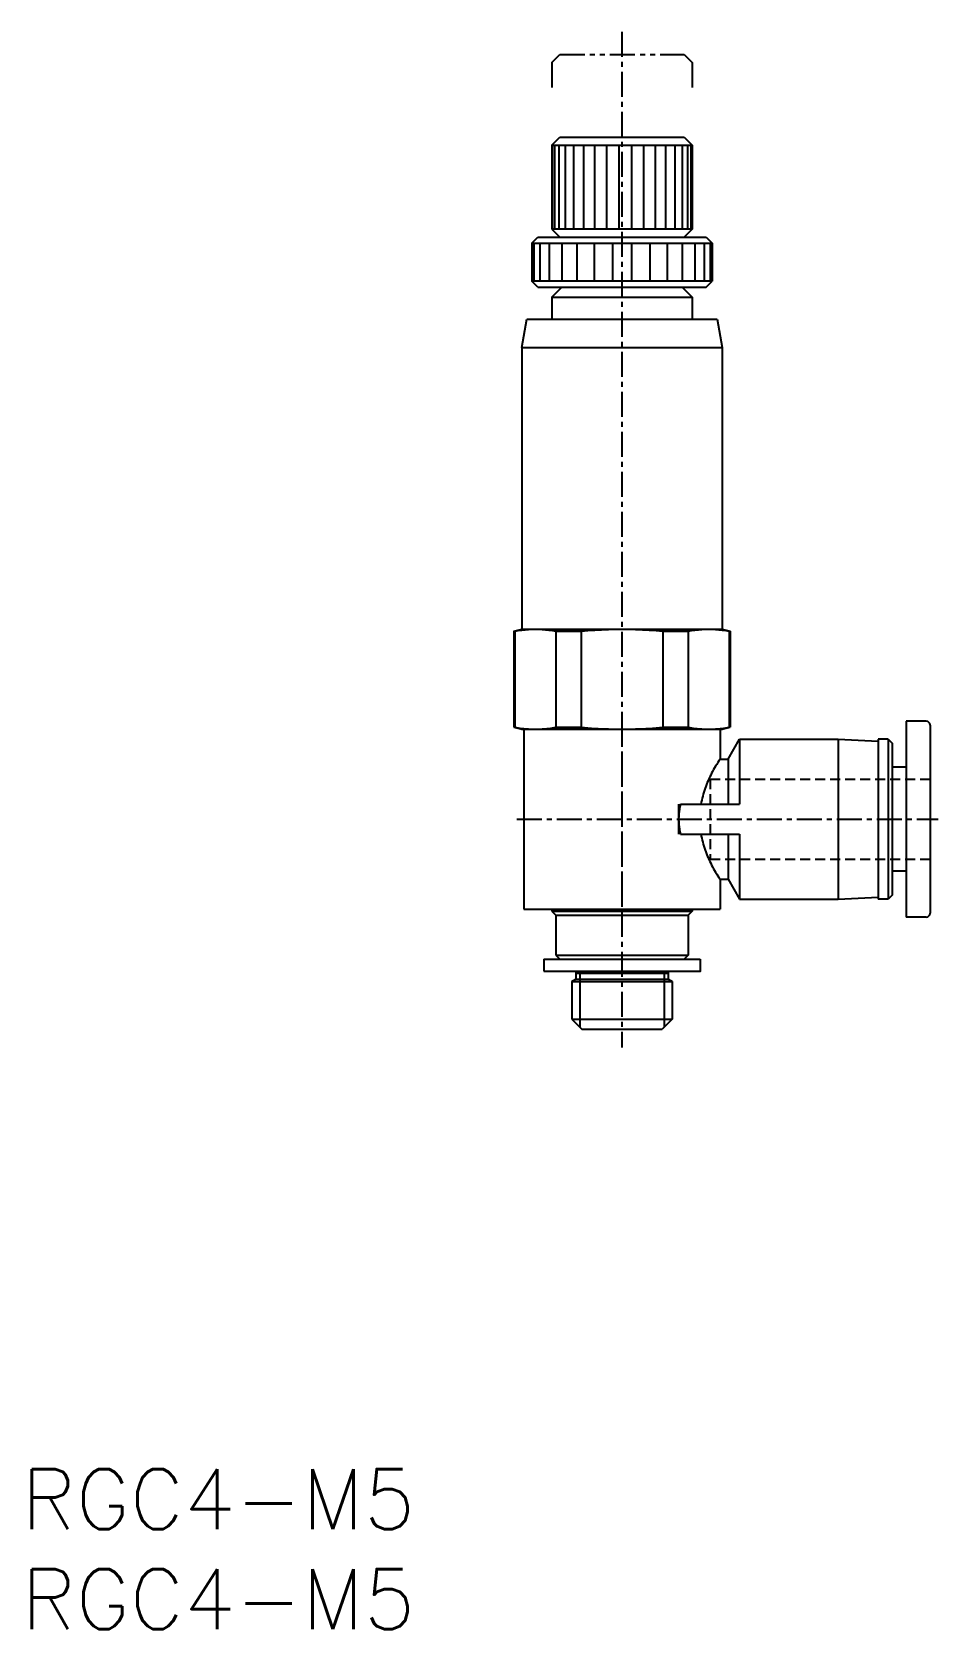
# Model space of a CAD drawing. Extents: x 0.5 to 45.8, y 0 to 79.9.
import ezdxf

# ---------------------------------------------------------------- set-up
doc = ezdxf.new("R2010")
doc.units = 0
for name, pattern in [('CENTER', [2, 1.25, -0.25, 0.25, -0.25]), ('DASHED', [0.75, 0.5, -0.25]), ('PHANTOM', [2.5, 1.25, -0.25, 0.25, -0.25, 0.25, -0.25])]:
    doc.linetypes.add(name, pattern=pattern)
doc.layers.get('0').update_dxf_attribs({"linetype": 'CONTINUOUS'})
doc.layers.add('CENTER', color=1, linetype='CENTER')
doc.styles.get("Standard").update_dxf_attribs({"font": 'txt.shx'})

# ---------------------------------------------------------------- blocks, each defined once
blk = doc.blocks.new('*U11')
at = {"color": 7, "linetype": 'CONTINUOUS'}
blk.add_text('RGC4-M5', height=3, dxfattribs=at).set_placement((0, 0))
blk = doc.blocks.new('*U12')
at = {"color": 7, "linetype": 'CONTINUOUS'}
blk.add_text('RGC4-M5', height=3, dxfattribs=at).set_placement((0, 5))

msp = doc.modelspace()

# ---------------------------------------------------------------- linework, layer by layer
at = {"color": 3, "linetype": 'PHANTOM'}
for p, q in [((26.5, 78.341266), (26.9, 78.741263)), ((26.5, 78.341262), (26.5, 76.923236)), ((26.9, 78.741263), (33.1, 78.741263)), ((33.1, 78.741263), (33.5, 78.341262)), ((33.5, 78.341262), (33.5, 76.923236))]:
    msp.add_line(p, q, dxfattribs=at)
at = {"color": 7, "linetype": 'CONTINUOUS'}
for p, q in [((26.5, 74.2), (26.9, 74.600001)), ((26.9, 74.599998), (33.1, 74.599998)), ((33.1, 74.600001), (33.5, 74.200004)), ((26.5, 74.2), (26.5, 69.999999)), ((26.5, 74.2), (33.5, 74.2)), ((26.51409, 74.2), (26.51409, 69.999999)), ((26.62613, 74.2), (26.62613, 69.999999)), ((26.84661, 74.2), (26.84661, 69.999999)), ((27.16844, 74.2), (27.16844, 69.999999)), ((27.58128, 74.2), (27.58128, 69.999999)), ((28.07186, 74.2), (28.07186, 69.999999)), ((28.62441, 74.2), (28.62441, 69.999999)), ((29.22117, 74.2), (29.22117, 69.999999)), ((29.84297, 74.2), (29.84297, 69.999999)), ((30.46982, 74.2), (30.46982, 69.999999)), ((31.08156, 74.2), (31.08156, 69.999999)), ((31.65854, 74.2), (31.65854, 69.999999)), ((32.18221, 74.2), (32.18221, 69.999999)), ((32.63575, 74.2), (32.63575, 69.999999)), ((33.00457, 74.2), (33.00457, 69.999999)), ((33.27682, 74.2), (33.27682, 69.999999)), ((33.44375, 74.2), (33.44375, 69.999999)), ((33.5, 74.2), (33.5, 69.999999)), ((25.5, 69.300006), (25.8, 69.600005)), ((25.8, 69.599998), (34.2, 69.599998)), ((26.49999, 69.999999), (26.9, 69.599998)), ((33.5, 69.999999), (26.5, 69.999999)), ((33.5, 70.000003), (33.1, 69.600005)), ((34.2, 69.600005), (34.5, 69.300006)), ((25.5, 69.299998), (25.5, 67.399997)), ((25.5, 69.299998), (34.5, 69.299998)), ((25.59833, 69.299998), (25.59833, 67.399997)), ((25.88904, 69.299998), (25.88904, 67.399997)), ((26.35943, 69.299998), (26.35943, 67.399997)), ((26.98891, 69.299998), (26.98891, 67.399997)), ((27.75, 69.299998), (27.75, 67.399997)), ((28.60943, 69.299998), (28.60943, 67.399997)), ((29.52962, 69.299998), (29.52962, 67.399997)), ((30.47038, 69.299998), (30.47038, 67.399997)), ((31.39058, 69.299998), (31.39058, 67.399997)), ((32.25, 69.299998), (32.25, 67.399997)), ((33.01108, 69.299998), (33.01108, 67.399997)), ((33.64058, 69.299998), (33.64058, 67.399997)), ((34.11095, 69.299998), (34.11095, 67.399997)), ((34.40166, 69.299998), (34.40166, 67.399997)), ((34.5, 69.299998), (34.5, 67.399997)), ((25.8, 67.100001), (25.5, 67.400001)), ((34.5, 67.399997), (25.5, 67.399997)), ((25.8, 67.099998), (34.2, 67.099998)), ((26.5, 66.600001), (27, 67.100005)), ((33, 67.100001), (33.5, 66.600005)), ((34.2, 67.100005), (34.5, 67.400004)), ((26.5, 66.599998), (26.5, 65.499999)), ((26.5, 66.599998), (33.5, 66.599998)), ((33.5, 66.599998), (33.5, 65.499999)), ((25, 64.082179), (25.25, 65.499999)), ((25.25, 65.499999), (34.75, 65.499999)), ((34.75, 65.499999), (35, 64.082183)), ((25, 64.082181), (25, 50.000001)), ((25, 64.082181), (35, 64.082181)), ((35, 64.082181), (35, 50.000001)), ((24.6, 49.906236), (25, 49.999999)), ((24.6, 49.906236), (24.6, 45.093766)), ((24.6, 49.906236), (24.65007, 49.906236)), ((24.65007, 49.906236), (25, 49.999999)), ((24.65007, 49.906236), (24.65007, 45.093764)), ((25, 50.000001), (35, 50.000001)), ((26.68968, 49.906236), (26.68968, 45.093766)), ((26.68968, 49.906236), (27.96039, 49.906236)), ((27.96039, 49.906236), (27.96039, 45.093766)), ((32.03961, 49.906236), (32.03961, 45.093766)), ((32.03961, 49.906236), (33.31032, 49.906236)), ((33.31032, 49.906236), (33.31032, 45.093766)), ((34.99999, 49.999999), (35.4, 49.906236)), ((35, 49.999999), (35.34993, 49.906236)), ((35.34993, 49.906236), (35.34993, 45.093764)), ((35.34993, 49.906236), (35.4, 49.906236)), ((35.4, 49.906236), (35.4, 45.093766)), ((24.59999, 45.093767), (24.65007, 45.093765)), ((24.6, 45.093765), (25, 45.000001)), ((24.65007, 45.093765), (25, 45.000002)), ((25, 45.000001), (35, 45.000001)), ((25.1, 45.000001), (34.86487, 45.000001)), ((25.1, 45.000001), (25.1, 36.000001)), ((26.68968, 45.093766), (27.96039, 45.093766)), ((32.03961, 45.093766), (33.31032, 45.093766)), ((34.9, 45.000001), (34.9, 43.500001)), ((35, 45.000001), (35.34993, 45.093764)), ((35, 45), (35.4, 45.093763)), ((35.34992, 45.093765), (35.4, 45.093765)), ((44.2, 45.400001), (44.2, 35.600001)), ((45.2, 45.400001), (44.2, 45.400001)), ((45.4, 45.198895), (45.4, 35.801104)), ((35.3, 43.500001), (35.87735, 44.500002)), ((35.87735, 44.500001), (35.87735, 41.250001)), ((35.87735, 44.500001), (40.8, 44.500001)), ((40.8, 44.500001), (40.8, 36.500001)), ((40.8, 44.500001), (42.8, 44.395184)), ((42.8, 44.500001), (42.8, 36.500001)), ((43.3, 44.500001), (42.8, 44.500001)), ((43.3, 44.500002), (43.5, 44.3)), ((43.3, 44.500001), (43.3, 36.500001)), ((43.5, 44.3), (43.5, 36.699999)), ((34.9, 43.500001), (35.3, 43.500001)), ((35.3, 43.500001), (35.3, 41.250001)), ((44.2, 43.100001), (43.5, 43.100001)), ((32.83019, 41.250001), (32.83019, 39.750001)), ((32.92788, 41.250001), (35.87735, 41.250001)), ((32.92788, 39.750001), (35.87735, 39.750001)), ((35.3, 39.750001), (35.3, 37.500001)), ((35.87735, 39.750001), (35.87735, 36.500001)), ((44.2, 37.9), (43.5, 37.9)), ((34.9, 37.500001), (35.3, 37.500001)), ((34.9, 37.500001), (34.9, 36.000001)), ((35.3, 37.500001), (35.87735, 36.5)), ((25.1, 36.000001), (34.9, 36.000001)), ((26.5, 36.000001), (26.5, 35.9)), ((26.5, 36.000001), (33.5, 36.000001)), ((33.5, 36.000001), (33.5, 35.9)), ((35.87735, 36.500001), (40.8, 36.500001)), ((40.8, 36.500001), (42.8, 36.604816)), ((43.3, 36.500001), (42.8, 36.500001)), ((43.5, 36.700002), (43.3, 36.500003)), ((26.5, 35.900003), (26.7, 35.700001)), ((26.5, 35.9), (33.5, 35.9)), ((26.7, 35.699999), (33.3, 35.699999)), ((26.7, 35.699999), (26.7, 33.699999)), ((33.5, 35.899997), (33.3, 35.699996)), ((33.3, 35.699999), (33.3, 33.699999)), ((45.2, 35.600001), (44.2, 35.600001)), ((26.7, 33.699999), (33.3, 33.699999)), ((26.7, 33.699994), (26.89999, 33.499998)), ((33.3, 33.699999), (33.1, 33.499998)), ((26.1, 33.500001), (33.9, 33.500001)), ((26.1, 33.500001), (26.1, 32.900001)), ((26.1, 32.900001), (33.9, 32.900001)), ((27.7, 32.900001), (27.7, 32.500001)), ((27.7, 32.807179), (32.3, 32.807179)), ((27.84641, 32.900001), (27.9, 32.807177)), ((27.9, 32.807179), (27.9, 30.1)), ((32.1, 32.80718), (32.15359, 32.900001)), ((32.1, 32.807179), (32.1, 30.1)), ((32.3, 32.900001), (32.3, 32.500001)), ((33.9, 33.500001), (33.9, 32.900001)), ((27.5, 32.384531), (27.7, 32.499998)), ((27.5, 32.38453), (27.5, 30.5)), ((27.5, 32.38453), (32.5, 32.38453)), ((27.7, 32.500001), (32.3, 32.500001)), ((32.3, 32.500001), (32.5, 32.384531)), ((32.5, 32.38453), (32.5, 30.5)), ((27.5, 30.500001), (28, 30)), ((27.5, 30.5), (32.5, 30.5)), ((32.49999, 30.5), (32, 30.000005)), ((28, 30), (32, 30))]:
    msp.add_line(p, q, dxfattribs=at)
at = {"color": 3, "linetype": 'DASHED'}
for p, q in [((34.4, 42.500001), (34.4, 38.500001)), ((34.4, 42.500001), (45.4, 42.500001)), ((34.4, 38.500001), (45.4, 38.500001))]:
    msp.add_line(p, q, dxfattribs=at)
at = {"color": 7, "linetype": 'CONTINUOUS'}
for points in [[(24.65007, 49.906236, -0.030021672), (25.32795, 49.989404, -0.030988564), (26.01167, 49.989411, -0.030026992), (26.68968, 49.906236)], [(27.96039, 49.906236, -0.01524411), (29.31912, 49.989537, -0.015367916), (30.68082, 49.989539, -0.015244835), (32.03961, 49.906236)], [(33.31032, 49.906236, -0.030021559), (33.98821, 49.989403, -0.030988825), (34.67193, 49.989411, -0.030026885), (35.34993, 49.906236)], [(24.65007, 45.093766, 0.030021672), (25.32795, 45.010598, 0.030988564), (26.01167, 45.010591, 0.030026992), (26.68968, 45.093766)], [(27.96039, 45.093766, 0.01524411), (29.31912, 45.010465, 0.015367916), (30.68082, 45.010463, 0.015244835), (32.03961, 45.093766)], [(33.31032, 45.093766, 0.030021559), (33.98821, 45.010599, 0.030988825), (34.67193, 45.010591, 0.030026885), (35.34993, 45.093766)], [(34.9, 43.500001, 0.030927814), (34.47904, 42.795382, 0.034376207), (34.15303, 42.042483, 0.040416925), (33.94238, 41.249781)], [(32.92788, 41.250001, 0.04167696), (32.84141, 40.752841, 0.044352027), (32.8414, 40.24732, 0.041690307), (32.92788, 39.750001)], [(33.94242, 39.75002, 0.040419868), (34.15312, 38.957278, 0.034374837), (34.47916, 38.20439, 0.030917785), (34.9, 37.500001)]]:
    msp.add_lwpolyline(points, format="xyb", dxfattribs=at)
for centre, start, end in [((45.2, 45.2), 0, 90), ((45.2, 35.8), 270, 0)]:
    msp.add_arc(centre, 0.2, start, end, dxfattribs=at)
for p in [(30, 32.900001), (33.9, 32.900001)]:
    msp.add_point(p, dxfattribs=at)
at = {"layer": 'CENTER', "color": 1, "linetype": 'CENTER'}
for p, q in [((30, 79.86716), (30, 29.089545)), ((30, 45.38136), (30, 35.654141)), ((24.74177, 40.500001), (45.79374, 40.500001))]:
    msp.add_line(p, q, dxfattribs=at)

# ---------------------------------------------------------------- block references
at = {"color": 7, "linetype": 'CONTINUOUS'}
for name in ['*U12', '*U11']:
    msp.add_blockref(name, (0, 0), dxfattribs=at)

doc.saveas('drawing.dxf')
